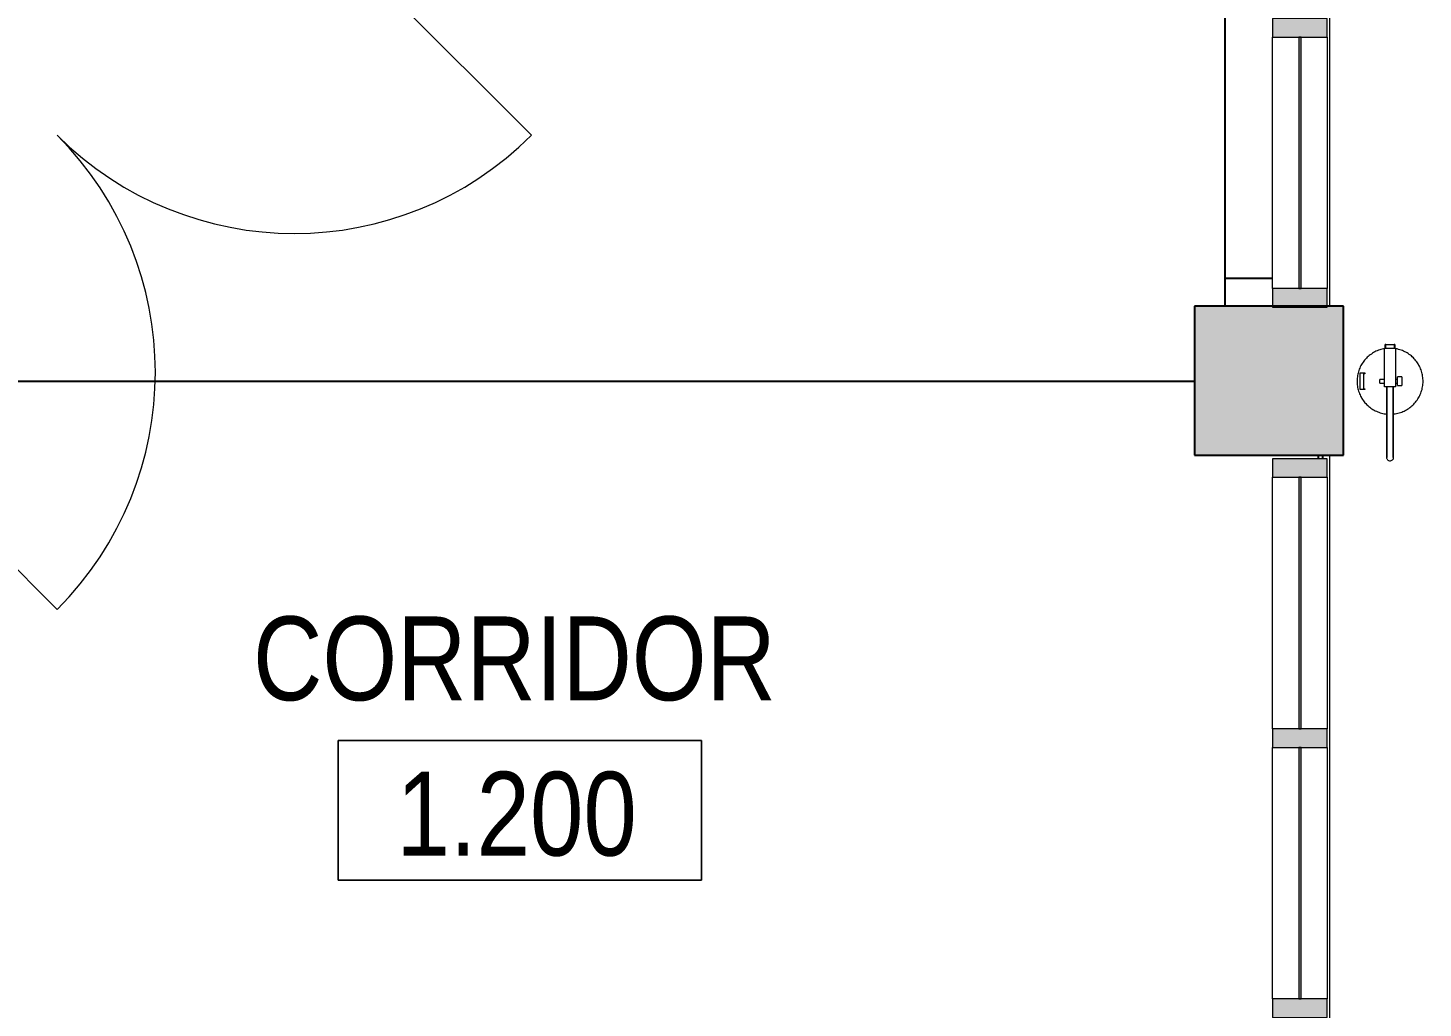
# Model space of a CAD drawing. Header units: inches. Extents: x -3640 to -1418, y -3630 to 137.
# Drawn here: x -2157.6 to -2007.9, y -2900 to -2794.7 of the extents above; entities that cross this region are included whole.
import ezdxf

# ---------------------------------------------------------------- set-up
doc = ezdxf.new("R2010")
doc.units = ezdxf.units.IN
doc.header["$MEASUREMENT"] = 0
doc.linetypes.add('Hidden Equipment- BSALS', pattern=[0.0625, 0.03125, -0.03125])
for name, color, linetype, lineweight in [('A-AREA-IDEN', 2, 'Continuous', 9), ('A-DOOR', 31, 'Continuous', 13), ('A-FLOR', 192, 'Continuous', 13), ('A-GLAZ-CURT', 52, 'Continuous', 13), ('A-GLAZ-CWMG', 51, 'Continuous', 13), ('I-WALL', 2, 'Continuous', 13), ('Q-SPCQ', 91, 'Continuous', 13), ('S-COLS', 52, 'Continuous', 13)]:
    doc.layers.add(name, color=color, linetype=linetype, lineweight=lineweight)
doc.styles.add('Arial Narrow', font='ARIALN.TTF', dxfattribs={"height": 9})

# ---------------------------------------------------------------- blocks, each defined once
blk = doc.blocks.new('15830016-STRUCT_MARTINEZ-MOORE_CENTRAL_v2018_rvt-1-DIMENSION PLAN - LEVEL 1 _567_ - 2__ - CAD')
at = {"layer": 'S-COLS', "lineweight": 5}
blk.add_hatch(color=50, dxfattribs=at).paths.add_polyline_path([(-2016.4, -2840.58), (-2016.4, -2824.58), (-2032.4, -2824.58), (-2032.4, -2840.58), (-2023.18, -2840.58)], flags=0)
at = {"layer": 'A-FLOR', "color": 253, "lineweight": 25}
for p, q in [((-2029.08, -2821.58), (-2029.08, -2727.77)), ((-2029.08, -2821.58), (-2029.08, -2727.77)), ((-2029.08, -2824.58), (-2029.08, -2821.58)), ((-2029.08, -2821.58), (-2024.02, -2821.58)), ((-2029.08, -2824.58), (-2029.08, -2821.58)), ((-2178.96, -2832.64), (-2032.4, -2832.64)), ((-2019.08, -2840.96), (-2019.08, -2840.58)), ((-2018.65, -2840.58), (-2018.65, -2840.96))]:
    blk.add_line(p, q, dxfattribs=at)
at = {"layer": 'S-COLS', "color": 253, "lineweight": 25}
for p, q in [((-2016.4, -2824.58), (-2032.4, -2824.58)), ((-2032.4, -2824.58), (-2032.4, -2840.58)), ((-2016.4, -2840.58), (-2016.4, -2824.58)), ((-2032.4, -2840.58), (-2016.4, -2840.58))]:
    blk.add_line(p, q, dxfattribs=at)
blk = doc.blocks.new('Basic Wall _ B6-7 1_4_-BSALS - ___-3569013-DIMENSION PLAN - LEVEL 1 _567_ - 2__ - CAD')
at = {"layer": 'I-WALL', "lineweight": 20}
for p, q in [((-2124.65, -2770.26), (-2130.67, -2776.28)), ((-2124.65, -2770.26), (-2124.52, -2770.31)), ((-2130.58, -2776.37), (-2130.67, -2776.28)), ((-2184.41, -2830.02), (-2188.65, -2834.27)), ((-2184.41, -2830.02), (-2184.32, -2830.11)), ((-2188.6, -2834.39), (-2188.65, -2834.27))]:
    blk.add_line(p, q, dxfattribs=at)
blk = doc.blocks.new('Equip-Fire_Extinguisher-Bracket-Mnt-BSALS - FEB-235807-DIMENSION PLAN - LEVEL 1 _567_ - 2__ - CAD')
at = {"layer": 'Q-SPCQ', "lineweight": 20}
for p, q in [((-0.89, 3.2), (0.89, 3.2)), ((-0.89, 2.81), (-0.89, 3.2)), ((0.89, 3.2), (0.89, 2.81)), ((-0.89, 2.71), (-0.89, 2.81)), ((-0.89, 2.81), (0.89, 2.81)), ((-0.81, 2.81), (-0.81, 2.71)), ((0.81, 2.71), (0.81, 2.81)), ((0.89, 2.81), (0.89, 2.71)), ((-0.59, -0.59), (-0.59, 0.59)), ((-0.2, 1.1), (-0.2, 0.59)), ((-0.2, 1.1), (0.2, 1.1)), ((-0.19, 1.1), (-0.2, 1.1)), ((0.2, 1.1), (0.19, 1.1)), ((0.2, 0.59), (0.2, 1.1)), ((3.54, 0.59), (3.54, -0.59)), ((3.94, 0.46), (3.94, 0.51)), ((3.94, 0.46), (3.94, -0.46)), ((-0.47, -0.8), (-0.47, -1.27)), ((-0.47, -0.8), (0.47, -0.8)), ((-0.45, -0.8), (-0.47, -0.8)), ((-0.47, -1.27), (-0.45, -1.27)), ((0.47, -1.27), (-0.47, -1.27)), ((-0.2, -0.59), (-0.2, -0.8)), ((0.2, -0.8), (0.2, -0.59)), ((0.47, -0.8), (0.45, -0.8)), ((0.45, -1.27), (0.47, -1.27)), ((0.47, -1.27), (0.47, -0.8)), ((3.94, -0.51), (3.94, -0.46))]:
    blk.add_line(p, q, dxfattribs=at)
at = {"layer": 'Q-SPCQ', "lineweight": 20, "flags": 128}
for points in [[(3.49, 0.59), (3.47, 0.7), (3.44, 0.84), (3.41, 0.98), (3.36, 1.11), (3.32, 1.25), (3.26, 1.38), (3.21, 1.51), (3.14, 1.64), (3.07, 1.76), (3, 1.88), (2.92, 2), (2.84, 2.12), (2.76, 2.23), (2.66, 2.34), (2.57, 2.44), (2.47, 2.54), (2.37, 2.64), (2.26, 2.73), (2.15, 2.82), (2.03, 2.9), (1.91, 2.98), (1.79, 3.06), (1.67, 3.13), (1.54, 3.19), (1.41, 3.25), (1.28, 3.3), (1.15, 3.35), (1.02, 3.39), (0.88, 3.43), (0.74, 3.46), (0.6, 3.49), (0.46, 3.51), (0.32, 3.53), (0.18, 3.54), (0.04, 3.54), (-0.1, 3.54), (-0.25, 3.53), (-0.39, 3.52), (-0.53, 3.5), (-0.67, 3.48), (-0.81, 3.45), (-0.94, 3.42), (-1.08, 3.38), (-1.21, 3.33), (-1.34, 3.28), (-1.47, 3.22), (-1.6, 3.16), (-1.73, 3.09), (-1.85, 3.02), (-1.97, 2.95), (-2.09, 2.86), (-2.2, 2.78), (-2.31, 2.69), (-2.41, 2.59), (-2.52, 2.5), (-2.61, 2.39), (-2.71, 2.29), (-2.8, 2.18), (-2.88, 2.06), (-2.96, 1.95), (-3.04, 1.83), (-3.11, 1.7), (-3.17, 1.58), (-3.23, 1.45), (-3.29, 1.32), (-3.34, 1.19), (-3.38, 1.05), (-3.42, 0.92), (-3.46, 0.78), (-3.49, 0.64), (-3.51, 0.5), (-3.53, 0.36)], [(-8.22, -0.35), (-8.29, -0.35), (-8.36, -0.32), (-8.43, -0.28), (-8.48, -0.23), (-8.52, -0.17), (-8.55, -0.1), (-8.57, -0.03), (-8.57, 0.04), (-8.55, 0.12), (-8.52, 0.19), (-8.47, 0.25), (-8.42, 0.29), (-8.37, 0.32), (-8.29, 0.35), (-8.22, 0.35)], [(-0.59, 0.35), (-2.13, 0.35), (-3.61, 0.35), (-4.89, 0.35), (-5.96, 0.35), (-6.82, 0.35), (-7.47, 0.35), (-7.92, 0.35), (-8.17, 0.35), (-8.2, 0.35), (-8.03, 0.35)], [(-8.03, 0.35), (-8.2, 0.35), (-8.17, 0.35), (-7.92, 0.35), (-7.47, 0.35), (-6.82, 0.35), (-5.96, 0.35), (-4.89, 0.35), (-3.61, 0.35), (-2.13, 0.35), (-0.59, 0.35)], [(-8.03, -0.35), (-8.2, -0.35), (-8.17, -0.35), (-7.92, -0.35), (-7.47, -0.35), (-6.82, -0.35), (-5.96, -0.35), (-4.89, -0.35), (-3.61, -0.35), (-2.13, -0.35), (-0.59, -0.35)], [(-0.59, -0.35), (-2.13, -0.35), (-3.61, -0.35), (-4.89, -0.35), (-5.96, -0.35), (-6.82, -0.35), (-7.47, -0.35), (-7.92, -0.35), (-8.17, -0.35), (-8.2, -0.35), (-8.03, -0.35)], [(-3.53, -0.35), (-3.52, -0.42), (-3.5, -0.56), (-3.47, -0.7), (-3.44, -0.84), (-3.41, -0.98), (-3.36, -1.11), (-3.32, -1.25), (-3.26, -1.38), (-3.21, -1.51), (-3.14, -1.64), (-3.07, -1.76), (-3, -1.88), (-2.92, -2), (-2.84, -2.12), (-2.76, -2.23), (-2.66, -2.34), (-2.57, -2.44), (-2.47, -2.54), (-2.37, -2.64), (-2.26, -2.73), (-2.15, -2.82), (-2.03, -2.9), (-1.91, -2.98), (-1.79, -3.06), (-1.67, -3.13), (-1.54, -3.19), (-1.41, -3.25), (-1.28, -3.3), (-1.15, -3.35), (-1.02, -3.39), (-0.88, -3.43), (-0.74, -3.46), (-0.6, -3.49), (-0.46, -3.51), (-0.32, -3.53), (-0.18, -3.54), (-0.04, -3.54), (0.1, -3.54), (0.25, -3.53), (0.39, -3.52), (0.53, -3.5), (0.67, -3.48), (0.81, -3.45), (0.94, -3.42), (1.08, -3.38), (1.21, -3.33), (1.34, -3.28), (1.47, -3.22), (1.6, -3.16), (1.73, -3.09), (1.85, -3.02), (1.97, -2.95), (2.09, -2.86), (2.2, -2.78), (2.31, -2.69), (2.41, -2.59), (2.52, -2.5), (2.61, -2.39), (2.71, -2.29), (2.8, -2.18), (2.88, -2.06), (2.96, -1.95), (3.04, -1.83), (3.11, -1.7), (3.17, -1.58), (3.23, -1.45), (3.29, -1.32), (3.34, -1.19), (3.38, -1.05), (3.42, -0.92), (3.46, -0.78), (3.49, -0.64), (3.49, -0.59)]]:
    blk.add_lwpolyline(points, dxfattribs=at)
at = {"layer": 'Q-SPCQ', "lineweight": 20}
for start, end in [(118.4338, 121.2684), (58.8541, 61.3152), (238.8541, 241.3152), (298.4338, 301.2684)]:
    blk.add_arc((0, 0), 3.54, start, end, dxfattribs=at)
for centre, start_param, end_param in [((-0.01, 1.79), 1.719907, 1.734919), ((0.01, 1.79), 1.406674, 1.421685)]:
    blk.add_ellipse(centre, major_axis=(5.38, 0), ratio=0.173648, start_param=start_param, end_param=end_param, dxfattribs=at)
for points in [[(-0.89, 2.71), (-0.89, 2.74), (-0.89, 2.78), (-0.89, 2.81)], [(0.89, 2.81), (0.89, 2.78), (0.89, 2.74), (0.89, 2.71)], [(-0.59, 0.59), (-0.12, 0.59), (1.26, 0.59), (3.54, 0.59)], [(3.54, 0.51), (3.68, 0.51), (3.81, 0.51), (3.94, 0.51)], [(3.54, 0.46), (3.68, 0.46), (3.81, 0.46), (3.94, 0.46)], [(3.54, -0.59), (1.26, -0.59), (-0.12, -0.59), (-0.59, -0.59)], [(3.94, -0.46), (3.81, -0.46), (3.68, -0.46), (3.54, -0.46)], [(3.94, -0.51), (3.81, -0.51), (3.68, -0.51), (3.54, -0.51)]]:
    blk.add_open_spline(points, degree=3, dxfattribs=at)
blk = doc.blocks.new('Door-J2_1-Curtain_Wall-_only works in CW_-BSALS - Door-J2_1-BSALS-383837-DIMENSION PLAN - LEVEL 1 _567_ - 2__ - CAD')
at = {"layer": 'A-DOOR', "lineweight": 20}
for p, q in [((-36, 0), (-36, 36)), ((36, 0), (36, 36))]:
    blk.add_line(p, q, dxfattribs=at)
at = {"layer": 'A-DOOR', "lineweight": 9}
for centre, start, end in [((-36, 0), 360, 90), ((36, 0), 90, 180)]:
    blk.add_arc(centre, 36, start, end, dxfattribs=at)
blk = doc.blocks.new('System Panel - interior glazed panels-383813-DIMENSION PLAN - LEVEL 1 _567_ - 2__ - CAD')
at = {"layer": 'A-GLAZ-CURT', "lineweight": 9}
blk.add_hatch(color=90, dxfattribs=at).paths.add_polyline_path([(-13.5, -0.125), (13.5, -0.125), (13.5, 0.125), (-13.5, 0.125)], flags=0)
at = {"layer": 'A-GLAZ-CURT', "lineweight": 20}
for p, q in [((13.5, 0.125), (-13.5, 0.125)), ((-13.5, 0.125), (-13.5, -0.125)), ((13.5, -0.125), (13.5, 0.125)), ((-13.5, -0.125), (13.5, -0.125))]:
    blk.add_line(p, q, dxfattribs=at)
blk = doc.blocks.new('Rectangular Mullion - 6 x 6 interior mullion-383816-DIMENSION PLAN - LEVEL 1 _567_ - 2__ - CAD')
at = {"layer": 'A-GLAZ-CWMG', "lineweight": 9}
for p, q in [((-2024.02, -2793.7), (-2024.02, -2766.7)), ((-2018.15, -2766.7), (-2018.15, -2793.7))]:
    blk.add_line(p, q, dxfattribs=at)
blk = doc.blocks.new('Rectangular Mullion - 2 x 6 interior mullion-383792-DIMENSION PLAN - LEVEL 1 _567_ - 2__ - CAD')
at = {"layer": 'A-GLAZ-CWMG', "lineweight": 9}
blk.add_hatch(color=90, dxfattribs=at).paths.add_polyline_path([(-1, -2.9375), (-1, 2.9375), (1, 2.9375), (1, -2.9375)], flags=0)
at = {"layer": 'A-GLAZ-CWMG', "lineweight": 20}
for p, q in [((-1, 2.9375), (1, 2.9375)), ((-1, -2.9375), (-1, 2.9375)), ((1, 2.9375), (1, -2.9375)), ((1, -2.9375), (-1, -2.9375))]:
    blk.add_line(p, q, dxfattribs=at)
blk = doc.blocks.new('Rectangular Mullion - 2 x 6 interior mullion-383801-DIMENSION PLAN - LEVEL 1 _567_ - 2__ - CAD')
at = {"layer": 'A-GLAZ-CWMG', "lineweight": 9}
blk.add_hatch(color=90, dxfattribs=at).paths.add_polyline_path([(0, -2.94), (0, 2.94), (-2, 2.94), (-2, -2.94)], flags=0)
at = {"layer": 'A-GLAZ-CWMG', "lineweight": 20}
for p, q in [((0, 2.94), (-2, 2.94)), ((-2, 2.94), (-2, -2.94)), ((0, -2.94), (0, 2.94)), ((-2, -2.94), (0, -2.94))]:
    blk.add_line(p, q, dxfattribs=at)
blk = doc.blocks.new('Rectangular Mullion - 2 x 6 interior mullion-383796-DIMENSION PLAN - LEVEL 1 _567_ - 2__ - CAD')
at = {"layer": 'A-GLAZ-CWMG', "lineweight": 9}
blk.add_hatch(color=90, dxfattribs=at).paths.add_polyline_path([(-2, -2.9375), (-2, 2.9375), (0, 2.9375), (0, -2.9375)], flags=0)
at = {"layer": 'A-GLAZ-CWMG', "lineweight": 20}
for p, q in [((-2, 2.9375), (0, 2.9375)), ((-2, -2.9375), (-2, 2.9375)), ((0, 2.9375), (0, -2.9375)), ((0, -2.9375), (-2, -2.9375))]:
    blk.add_line(p, q, dxfattribs=at)
blk = doc.blocks.new('Rectangular Mullion - 6 x 6 interior mullion-384271-DIMENSION PLAN - LEVEL 1 _567_ - 2__ - CAD')
at = {"layer": 'A-GLAZ-CWMG', "lineweight": 9}
for p, q in [((-2024.02, -2869.96), (-2024.02, -2842.96)), ((-2018.15, -2842.96), (-2018.15, -2869.96))]:
    blk.add_line(p, q, dxfattribs=at)
blk = doc.blocks.new('Room Tag- BSALS - Room Tag-28050-DIMENSION PLAN - LEVEL 1 _567_ - 2__ - CAD')
at = {"layer": 'A-AREA-IDEN'}
for p, q in [((-0.203125, -0.171875), (-0.203125, -0.015625)), ((-0.203125, -0.015625), (0.203125, -0.015625)), ((0.203125, -0.015625), (-0.203125, -0.015625)), ((-0.203125, -0.015625), (-0.203125, -0.171875)), ((0.203125, -0.015625), (0.203125, -0.171875)), ((0.203125, -0.171875), (0.203125, -0.015625)), ((0.203125, -0.171875), (-0.203125, -0.171875)), ((-0.203125, -0.171875), (0.203125, -0.171875))]:
    blk.add_line(p, q, dxfattribs=at)

msp = doc.modelspace()

# ---------------------------------------------------------------- block references
at = {"lineweight": 5}
msp.add_blockref('15830016-STRUCT_MARTINEZ-MOORE_CENTRAL_v2018_rvt-1-DIMENSION PLAN - LEVEL 1 _567_ - 2__ - CAD', (0, 0), dxfattribs=at)

# ---------------------------------------------------------------- next in the draw order: linework, layer by layer
at = {"layer": 'A-FLOR', "lineweight": 20}
for p, q in [((-2017.9, -2625.08), (-2017.9, -2824.58)), ((-2017.9, -2840.58), (-2017.9, -2959.95))]:
    msp.add_line(p, q, dxfattribs=at)

# ---------------------------------------------------------------- next in the draw order: block references
at = {"layer": 'A-AREA-IDEN', "xscale": 95.99999999999994, "yscale": 95.99999999999994, "zscale": 95.99999999999994}
msp.add_blockref('Room Tag- BSALS - Room Tag-28050-DIMENSION PLAN - LEVEL 1 _567_ - 2__ - CAD', (-2104.81, -2869.71), dxfattribs=at)
at = {"layer": 'A-DOOR', "lineweight": 20, "rotation": 224.9999999999988}
msp.add_blockref('Door-J2_1-Curtain_Wall-_only works in CW_-BSALS - Door-J2_1-BSALS-383837-DIMENSION PLAN - LEVEL 1 _567_ - 2__ - CAD', (-2154.46, -2806.23), dxfattribs=at)
at = {"layer": 'A-GLAZ-CURT', "lineweight": 9}
for p, rotation in [((-2021.08, -2809.2), 89.9999999999974), ((-2021.08, -2856.46), 89.99999999999895), ((-2021.08, -2885.46), 89.99999999999895)]:
    msp.add_blockref('System Panel - interior glazed panels-383813-DIMENSION PLAN - LEVEL 1 _567_ - 2__ - CAD', p, dxfattribs=dict(at, rotation=rotation))
at = {"layer": 'A-GLAZ-CWMG', "lineweight": 9, "extrusion": (0, 0, -1)}
for name, p, rotation in [('Rectangular Mullion - 2 x 6 interior mullion-383792-DIMENSION PLAN - LEVEL 1 _567_ - 2__ - CAD', (2021.08, -2794.7), 90.00000000000263), ('Rectangular Mullion - 2 x 6 interior mullion-383796-DIMENSION PLAN - LEVEL 1 _567_ - 2__ - CAD', (2021.08, -2840.96), 90.00000000000105), ('Rectangular Mullion - 2 x 6 interior mullion-383792-DIMENSION PLAN - LEVEL 1 _567_ - 2__ - CAD', (2021.08, -2870.96), 90.00000000000105)]:
    msp.add_blockref(name, p, dxfattribs=dict(at, rotation=rotation))
at = {"layer": 'A-GLAZ-CWMG', "lineweight": 9}
for name, p in [('Rectangular Mullion - 6 x 6 interior mullion-383816-DIMENSION PLAN - LEVEL 1 _567_ - 2__ - CAD', (0, -29)), ('Rectangular Mullion - 6 x 6 interior mullion-384271-DIMENSION PLAN - LEVEL 1 _567_ - 2__ - CAD', (0, 0)), ('Rectangular Mullion - 6 x 6 interior mullion-384271-DIMENSION PLAN - LEVEL 1 _567_ - 2__ - CAD', (0, -29))]:
    msp.add_blockref(name, p, dxfattribs=at)
for p, rotation in [((-2021.08, -2824.7), 269.9999999999973), ((-2021.08, -2900.96), 269.9999999999989)]:
    msp.add_blockref('Rectangular Mullion - 2 x 6 interior mullion-383801-DIMENSION PLAN - LEVEL 1 _567_ - 2__ - CAD', p, dxfattribs=dict(at, rotation=rotation))
at = {"layer": 'I-WALL', "lineweight": 20}
msp.add_blockref('Basic Wall _ B6-7 1_4_-BSALS - ___-3569013-DIMENSION PLAN - LEVEL 1 _567_ - 2__ - CAD', (0, 0), dxfattribs=at)
at = {"layer": 'Q-SPCQ', "linetype": 'Hidden Equipment- BSALS', "lineweight": 20, "rotation": 90.0000000000001}
msp.add_blockref('Equip-Fire_Extinguisher-Bracket-Mnt-BSALS - FEB-235807-DIMENSION PLAN - LEVEL 1 _567_ - 2__ - CAD', (-2011.4, -2832.64), dxfattribs=at)

# ---------------------------------------------------------------- next in the draw order: texts
at = {"layer": 'A-AREA-IDEN', "char_height": 9, "attachment_point": 1, "style": 'Arial Narrow'}
for s, insert, width in [('CORRIDOR', (-2133.43, -2857.9), 69.084), ('1.200', (-2118.04, -2874.58), 31.512)]:
    msp.add_mtext(s, dxfattribs=dict(at, insert=insert, width=width))

doc.saveas('drawing.dxf')
